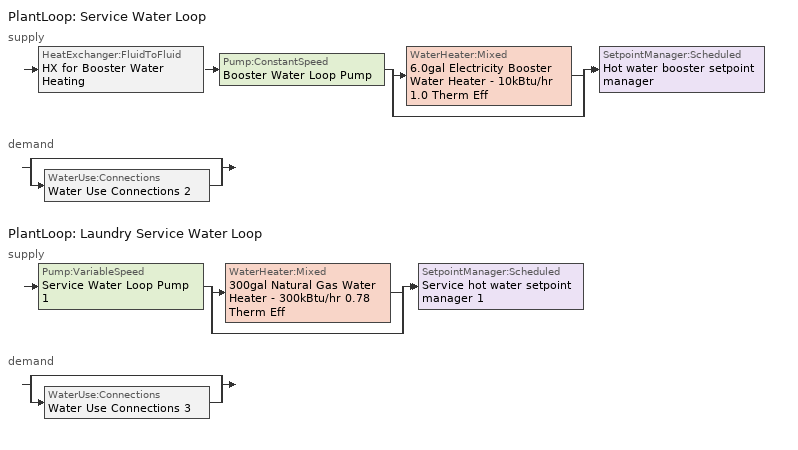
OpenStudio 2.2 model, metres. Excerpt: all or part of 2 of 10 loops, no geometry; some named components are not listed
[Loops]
PlantLoop 'Service Water Loop'
 supply: HeatExchanger:FluidToFluid 'HX for Booster Water Heating' > Pump:ConstantSpeed 'Booster Water Loop Pump' > split
  | WaterHeater:Mixed '6.0gal Electricity Booster Water Heater - 10kBtu/hr 1.0 Therm Eff'
  | bypass
  join > SetpointManager:Scheduled 'Hot water booster setpoint manager'
 demand: split
  | bypass
  | WaterUse:Connections 'Water Use Connections 2'
PlantLoop 'Laundry Service Water Loop'
 supply: Pump:VariableSpeed 'Service Water Loop Pump 1' > split
  | WaterHeater:Mixed '300gal Natural Gas Water Heater - 300kBtu/hr 0.78 Therm Eff'
  | bypass
  join > SetpointManager:Scheduled 'Service hot water setpoint manager 1'
 demand: split
  | bypass
  | WaterUse:Connections 'Water Use Connections 3'
[PlantLoop] Glycol Concentration=0; Plant Loop Volume {m3}=Autocalculate; Load Distribution Scheme=Optimal
Name | Maximum Loop Temperature {C} | Minimum Loop Temperature {C}
Service Water Loop
Laundry Service Water Loop | 60 | 10
[Sizing:Plant] Loop Type=Heating; Loop Design Temperature Difference {deltaC}=5; Sizing Option=NonCoincident; Zone Timesteps in Averaging Window=1; Coincident Sizing Factor Mode=None
Name | Design Loop Exit Temperature {C}
Service Water Loop | 82.2222
Laundry Service Water Loop | 60
[SetpointManager:Scheduled] Control Variable=Temperature
Name | Schedule
Hot water booster setpoint manager | Service Water Booster Temp - 180.00000000000006F
Service hot water setpoint manager 1 | Service Water Loop Temp - 140F 1
[Pump:VariableSpeed]
Service Water Loop Pump 1: Rated Pump Head {Pa}=0.001; Motor Efficiency=0.825; Pump Control Type=Intermittent
[Pump:ConstantSpeed]
Booster Water Loop Pump: Rated Flow Rate {m3/s}=autosize; Rated Pump Head {Pa}=0; Rated Power Consumption {W}=autosize; Motor Efficiency=1; Fraction of Motor Inefficiencies to Fluid Stream=0; Pump Control Type=Intermittent
[WaterHeater:Mixed] Deadband Temperature Difference {deltaC}=2; Maximum Temperature Limit {C}=82.2222; Heater Control Type=Cycle; Off Cycle Parasitic Fuel Consumption Rate {W}=0; Off Cycle Parasitic Heat Fraction to Tank=0.8; On Cycle Parasitic Fuel Consumption Rate {W}=0; On Cycle Parasitic Heat Fraction to Tank=0; Ambient Temperature Indicator=Schedule; Use Side Effectiveness=1; Source Side Effectiveness=1; Use Side Design Flow Rate {m3/s}=autosize; Source Side Design Flow Rate {m3/s}=autosize; Indirect Water Heating Recovery Time {hr}=1.5
Name | Tank Volume {m3} | Setpoint Temperature Schedule | Heater Maximum Capacity {W} | Heater Fuel Type | Heater Thermal Efficiency | Off Cycle Parasitic Fuel Type | On Cycle Parasitic Fuel Type | Ambient Temperature Schedule | Off Cycle Loss Coefficient to Ambient Temperature {W/K} | On Cycle Loss Coefficient to Ambient Temperature {W/K}
6.0gal Electricity Booster Water Heater - 10kBtu/hr 1.0 Therm Eff | 0.0227125 | Service Water Booster Temp - 180.00000000000006F | 2999.88 | Electricity | 1 | Electricity | Electricity | Water Heater Ambient Temp Schedule - 70F 1 | 1.13081 | 1.13081
300gal Natural Gas Water Heater - 300kBtu/hr 0.78 Therm Eff | 1.13562 | Service Water Loop Temp - 140F 1 | 87921.3 | NaturalGas | 0.78 | NaturalGas | NaturalGas | Water Heater Ambient Temp Schedule - 70F 2 | 5.99799 | 5.99799
[WaterUse:Connections]
Name | Water Use Equipment Name 1
Water Use Connections 2 | Booster Water Fixture - 23.7 gal/min at 27.901234567901326F
Water Use Connections 3 | Laundry Service Water Use 2.8gal/min
[WaterUse:Equipment:Definition]
Name | Peak Flow Rate {m3/s} | Target Temperature Schedule | Sensible Fraction Schedule | Latent Fraction Schedule
Water Fixture Def - 23.7 gal/min | 0.00149524 | Schedule Ruleset 5
Laundry Service Water Use Def 2.8gal/min | 0.000176653 | Mixed Water At Faucet Temp - 180F | Fraction Sensible - 0.2 1 | Fraction Latent - 0.05 1
[WaterUse:Equipment]
Name | Water Use Equipment Definition | Flow Rate Fraction Schedule
Booster Water Fixture - 23.7 gal/min at 27.901234567901326F | Water Fixture Def - 23.7 gal/min | Hospital BLDG_SWH_SCH
Laundry Service Water Use 2.8gal/min | Laundry Service Water Use Def 2.8gal/min | Hospital LAUNDRY_SWH_SCH
[Schedule:Ruleset]
Name | Default Day Schedule | Summer Design Day Schedule | Winter Design Day Schedule
Hospital BLDG_SWH_SCH | Hospital BLDG_SWH_SCH Default | Hospital BLDG_SWH_SCH Summer Design Day | Hospital BLDG_SWH_SCH Winter Design Day
Service Water Booster Temp - 180.00000000000006F | Service Water Booster Temp - 180.00000000000006F Default
Water Heater Ambient Temp Schedule - 70F 1 | Water Heater Ambient Temp Schedule - 70F Default 1
Schedule Ruleset 5 | Schedule Day 56
Service Water Loop Temp - 140F 1 | Service Water Loop Temp - 140F Default 1
Water Heater Ambient Temp Schedule - 70F 2 | Water Heater Ambient Temp Schedule - 70F Default 2
Fraction Sensible - 0.2 1 | Schedule Day 59
Fraction Latent - 0.05 1 | Schedule Day 60
Mixed Water At Faucet Temp - 180F | Schedule Day 61
Hospital LAUNDRY_SWH_SCH | Hospital LAUNDRY_SWH_SCH Default | Hospital LAUNDRY_SWH_SCH Summer Design Day | Hospital LAUNDRY_SWH_SCH Winter Design Day
[Schedule:Day]
Hospital BLDG_SWH_SCH Default: 8, 0, 0, 16, 0, 0.01, 24, 0, 0
Hospital BLDG_SWH_SCH Summer Design Day; Hospital BLDG_SWH_SCH SmrDsn|Wkdy Day: 7, 0, 0, 8, 0, 0.17, 9, 0, 0.58, 10, 0, 0.66, 11, 0, 0.78, 12, 0, 0.82, 13, 0, 0.71, 14, 0, 0.82, 15, 0, 0.78, 16, 0, 0.74, 17, 0, 0.63, 18, 0, 0.41, 21, 0, 0.18, 22, 0, 0.1, 24, 0, 0
Hospital BLDG_SWH_SCH Winter Design Day; Hospital BLDG_SWH_SCH WntrDsn|Sat Day: 7, 0, 0, 8, 0, 0.01, 9, 0, 0.2, 10, 0, 0.28, 12, 0, 0.3, 14, 0, 0.24, 17, 0, 0.23, 19, 0, 0.1, 24, 0, 0
Service Water Booster Temp - 180.00000000000006F Default; Schedule Day 61: 24, 0, 82.2222
Water Heater Ambient Temp Schedule - 70F Default 1; Water Heater Ambient Temp Schedule - 70F Default 2: 24, 0, 21.1111
Schedule Day 56: 24, 0, -2.27709
Service Water Loop Temp - 140F Default 1: 24, 0, 60
Schedule Day 59: 24, 0, 0.2
Schedule Day 60: 24, 0, 0.05
Hospital LAUNDRY_SWH_SCH Default; Hospital LAUNDRY_SWH_SCH Winter Design Day; Hospital LAUNDRY_SWH_SCH Summer Design Day: 8, 0, 0, 15, 0, 1, 24, 0, 0
[Schedule:Rule] Schedule Ruleset=Hospital BLDG_SWH_SCH; Date Specification Type=DateRange; Start Month=1; Start Day=1; End Month=12; End Day=31
Name | Rule Order | Day Schedule | Apply Monday | Apply Tuesday | Apply Wednesday | Apply Thursday | Apply Friday | Apply Saturday
Schedule Rule 24 | 1 | Hospital BLDG_SWH_SCH SmrDsn|Wkdy Day | Yes | Yes | Yes | Yes | Yes
Schedule Rule 25 | 0 | Hospital BLDG_SWH_SCH WntrDsn|Sat Day |  |  |  |  |  | Yes
